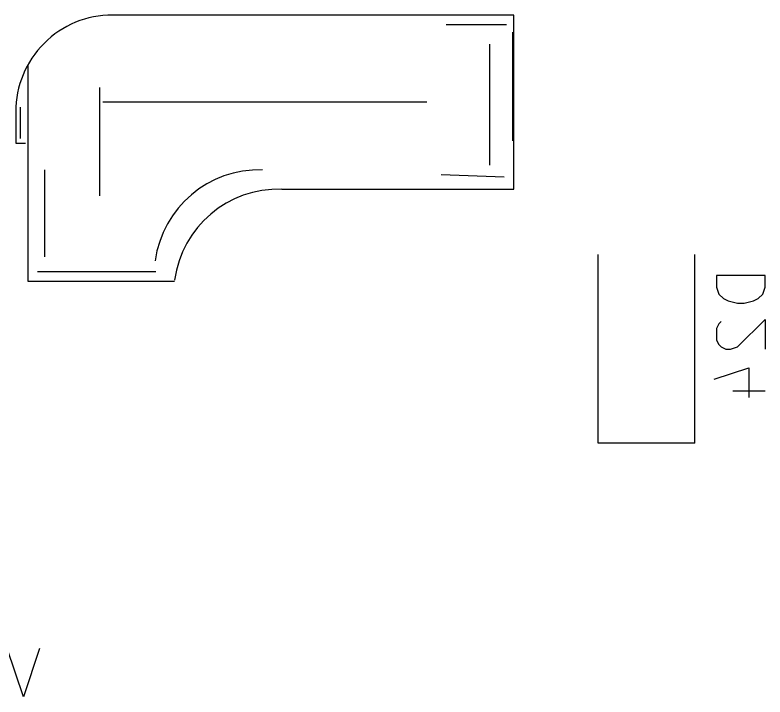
# Model space of a CAD drawing. Extents: x 83 to 346, y -162 to -57.
# Drawn here: x 279.01 to 294.52, y -154.26 to -140.16 of the extents above; entities that cross this region are included whole.
import ezdxf

# ---------------------------------------------------------------- set-up
doc = ezdxf.new("R2010")
doc.units = 0
doc.layers.add('BLACK', color=7, linetype='CONTINUOUS')

msp = doc.modelspace()

# ---------------------------------------------------------------- linework, layer by layer
at = {"layer": 'BLACK', "linetype": 'CONTINUOUS'}
for p, q in [((289.322, -140.161), (281.122, -140.161)), ((289.322, -143.761), (289.322, -140.161)), ((289.172, -140.361), (287.922, -140.361)), ((289.302, -142.761), (289.302, -140.511)), ((288.822, -140.761), (288.822, -143.261)), ((279.272, -141.211), (279.272, -145.661)), ((280.752, -141.661), (280.752, -143.901)), ((279.022, -142.061), (279.022, -142.811)), ((279.122, -142.711), (279.122, -142.061)), ((287.522, -141.961), (280.822, -141.961)), ((279.022, -142.811), (279.222, -142.811)), ((279.622, -145.161), (279.622, -143.361)), ((289.122, -143.511), (287.822, -143.461)), ((284.522, -143.761), (289.322, -143.761)), ((291.065, -149.011), (291.065, -145.111)), ((293.065, -149.011), (293.065, -145.111)), ((279.472, -145.461), (281.922, -145.461)), ((294.518, -145.547), (293.518, -145.547)), ((293.518, -145.547), (293.518, -145.785)), ((294.518, -145.785), (294.518, -145.547)), ((279.272, -145.661), (282.302, -145.661)), ((293.518, -145.785), (293.565, -145.928)), ((294.47, -145.928), (294.518, -145.785)), ((293.565, -145.928), (293.661, -146.023)), ((294.375, -146.023), (294.47, -145.928)), ((293.661, -146.023), (293.756, -146.071)), ((293.756, -146.071), (293.946, -146.118)), ((293.946, -146.118), (294.089, -146.118)), ((294.089, -146.118), (294.28, -146.071)), ((294.28, -146.071), (294.375, -146.023)), ((293.565, -146.547), (293.518, -146.642)), ((293.613, -146.499), (293.565, -146.547)), ((293.946, -147.023), (294.518, -146.452)), ((294.518, -146.452), (294.518, -147.071)), ((293.518, -146.642), (293.518, -146.88)), ((293.518, -146.88), (293.565, -146.975)), ((293.565, -146.975), (293.613, -147.023)), ((293.613, -147.023), (293.708, -147.071)), ((293.803, -147.071), (293.946, -147.023)), ((293.708, -147.071), (293.803, -147.071)), ((293.47, -147.69), (294.184, -147.452)), ((294.184, -147.452), (294.184, -148.071)), ((293.851, -147.928), (294.518, -147.928)), ((293.065, -149.011), (291.065, -149.011)), ((279.18, -154.261), (278.847, -153.261)), ((279.513, -153.261), (279.18, -154.261))]:
    msp.add_line(p, q, dxfattribs=at)
at = {"layer": 'BLACK'}
for centre, radius, start, end in [((281.022, -142.161), 2.0025, 87.1376, 177.138), ((284.057, -145.531), 2.171, 88.2843, 172.284), ((284.457, -145.931), 2.171, 88.2843, 172.284)]:
    msp.add_arc(centre, radius, start, end, dxfattribs=at)

doc.saveas('drawing.dxf')
